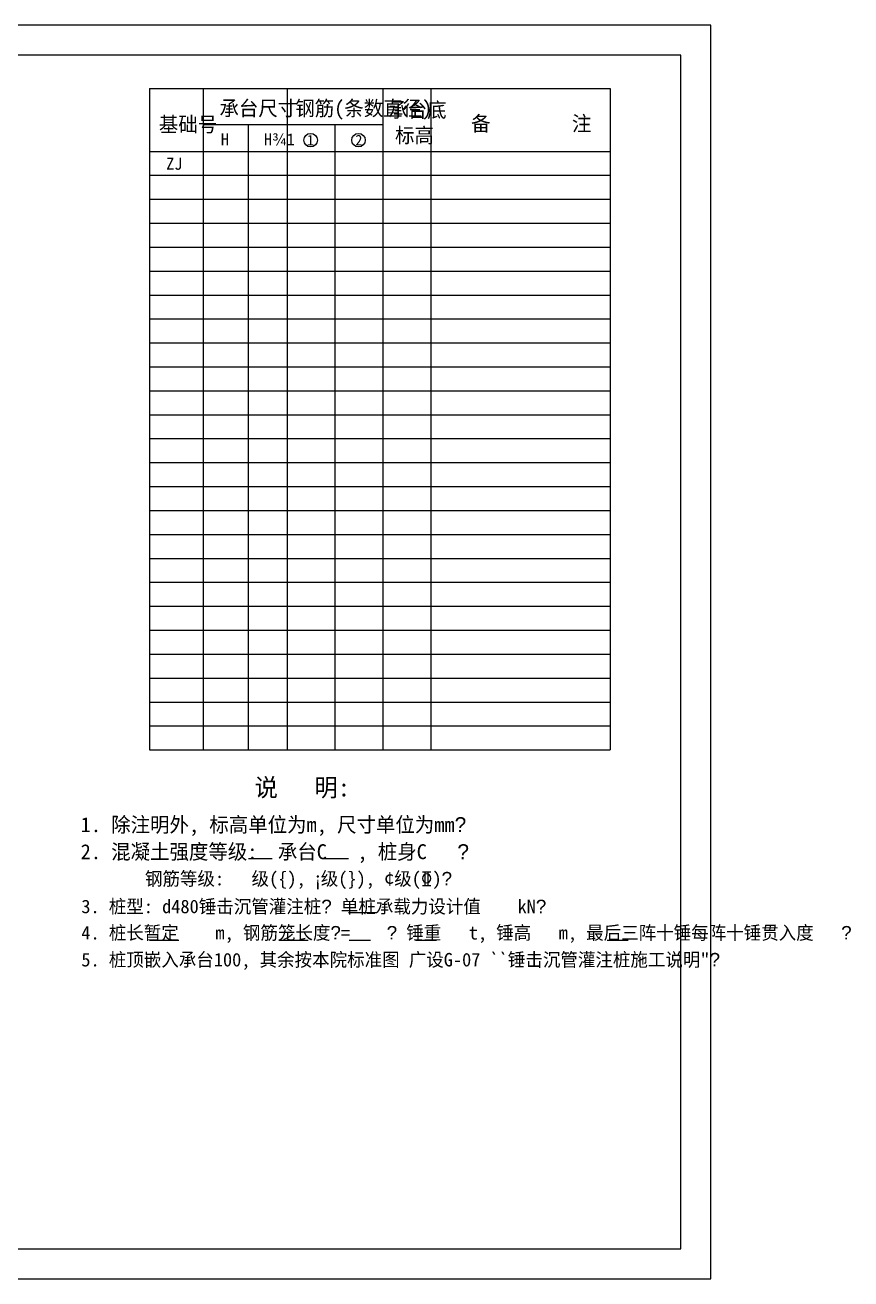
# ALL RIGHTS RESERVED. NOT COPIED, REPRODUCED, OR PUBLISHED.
# Model space of a CAD drawing. Header units: metres. Extents: x 5647 to 69730, y 8406 to 50306.
# Drawn here: x 42124 to 69730, y 8406 to 50306 of the extents above; entities that cross this region are included whole.
import ezdxf

# ---------------------------------------------------------------- set-up
doc = ezdxf.new("R2010")
doc.units = ezdxf.units.M
doc.layers.add('1', color=1, linetype='Continuous')
doc.layers.add('3', color=7, linetype='Continuous')

msp = doc.modelspace()

# ---------------------------------------------------------------- linework, layer by layer
for p, q in [((46282.56, 48185.11), (46282.56, 26085.11)), ((46282.56, 48185.11), (61682.56, 48185.11)), ((48082.56, 48185.11), (48082.56, 26085.11)), ((50882.56, 48185.11), (50882.56, 26085.11)), ((50882.56, 48185.11), (50882.56, 34198.66)), ((50882.56, 48185.11), (50882.56, 34198.66)), ((54082.56, 48185.11), (54082.56, 26085.11)), ((55682.56, 48185.11), (55682.56, 26085.11)), ((61682.56, 48185.11), (61682.56, 26085.11)), ((48082.56, 46985.11), (54082.56, 46985.11)), ((49582.56, 46985.11), (49582.56, 26085.11)), ((51082.56, 46985.11), (54082.56, 46985.11)), ((52482.56, 46985.11), (52482.56, 26085.11)), ((46282.56, 46085.11), (61682.56, 46085.11)), ((46282.56, 45285.11), (61682.56, 45285.11)), ((46282.56, 44485.11), (61682.56, 44485.11)), ((46282.56, 43685.11), (61682.56, 43685.11)), ((46282.56, 42885.11), (61682.56, 42885.11)), ((46282.56, 42085.11), (61682.56, 42085.11)), ((46282.56, 41285.11), (61682.56, 41285.11)), ((46282.56, 40485.11), (61682.56, 40485.11)), ((46282.56, 39685.11), (61682.56, 39685.11)), ((46282.56, 38885.11), (61682.56, 38885.11)), ((46282.56, 38085.11), (61682.56, 38085.11)), ((46282.56, 37285.11), (61682.56, 37285.11)), ((46282.56, 36485.11), (61682.56, 36485.11)), ((46282.56, 35685.11), (61682.56, 35685.11)), ((46282.56, 34885.11), (61682.56, 34885.11)), ((46282.56, 34085.11), (61682.56, 34085.11)), ((46282.56, 33285.11), (61682.56, 33285.11)), ((46282.56, 32485.11), (61682.56, 32485.11)), ((46282.56, 31685.11), (61682.56, 31685.11)), ((46282.56, 30885.11), (61682.56, 30885.11)), ((46282.56, 30085.11), (61682.56, 30085.11)), ((46282.56, 29285.11), (61682.56, 29285.11)), ((46282.56, 28485.11), (61682.56, 28485.11)), ((46282.56, 27685.11), (61682.56, 27685.11)), ((46282.56, 26885.11), (61682.56, 26885.11)), ((46282.56, 26085.11), (61682.56, 26085.11))]:
    msp.add_line(p, q)
for points in [[(5647.47, 8406.01), (65047.47, 8406.01), (65047.47, 50306.01), (5647.47, 50306.01)], [(8147.47, 9406.01), (64047.47, 9406.01), (64047.47, 49306.01), (8147.47, 49306.01)]]:
    msp.add_lwpolyline(points, close=True)
for centre in [(51668.72, 46460.99), (53270.57, 46460.99)]:
    msp.add_circle(centre, 225)
at = {"layer": '1'}
for p, q in [((49590.17, 22453.67), (50387.32, 22453.67)), ((52134.91, 22453.67), (52932.06, 22453.67)), ((52932.06, 20645.67), (53882.5, 20645.67)), ((46278.95, 19726.36), (47260.05, 19726.36)), ((50601.94, 19726.36), (51583.04, 19726.36)), ((52962.72, 19726.36), (53667.89, 19726.36)), ((55170.2, 19726.36), (55875.37, 19726.36)), ((61578.03, 19726.36), (62283.2, 19726.36))]:
    msp.add_line(p, q, dxfattribs=at)

# ---------------------------------------------------------------- texts
for s, height, p in [('ZJ', 400, (46839.66, 45471.37)), ('2. 混凝土强度等级:  承台C   , 桩身C   %%140', 500, (43981.35, 22432.15)), ('钢筋等级:  %%160级({), %%161级(}), %%162级(%%133)%%140', 450, (46130.7, 21556.07)), ('3. 桩型: d480锤击沉管灌注桩%%140 单桩承载力设计值    kN%%140', 450, (44004.5, 20627.81)), ('4. 桩长暂定    m, 钢筋笼长度%%154=    %%140 锤重   t, 锤高   m, 最后三阵十锤每阵十锤贯入度   %%140', 450, (44004.5, 19748.73)), ('5. 桩顶嵌入承台100, 其余按本院标准图 广设G-07 ``锤击沉管灌注桩施工说明"%%140', 450, (44004.5, 18849.1))]:
    msp.add_text(s, height=height).set_placement(p)
at = {"layer": '3'}
for s, height, p in [('承台尺寸', 500, (48622.55, 47275.86)), ('钢筋(条数直径)', 500, (51155.41, 47275.86)), ('承台底', 500, (54264.46, 47219.36)), ('基础号', 500, (46597.24, 46739.11)), ('标高', 500, (54490.57, 46371.86)), ('备        注  ', 500, (57034.34, 46767.36)), ('H', 400, (48668.99, 46287.12)), ('H%%1901', 400, (50109.99, 46287.12)), ('1', 350, (51544.12, 46287.12)), ('2', 350, (53162.16, 46287.12)), ('说   明:', 600, (49793.5, 24529.26)), ('1. 除注明外, 标高单位为m, 尺寸单位为mm%%140', 500, (43981.35, 23335.83))]:
    msp.add_text(s, height=height, dxfattribs=at).set_placement(p)

doc.saveas('drawing.dxf')
